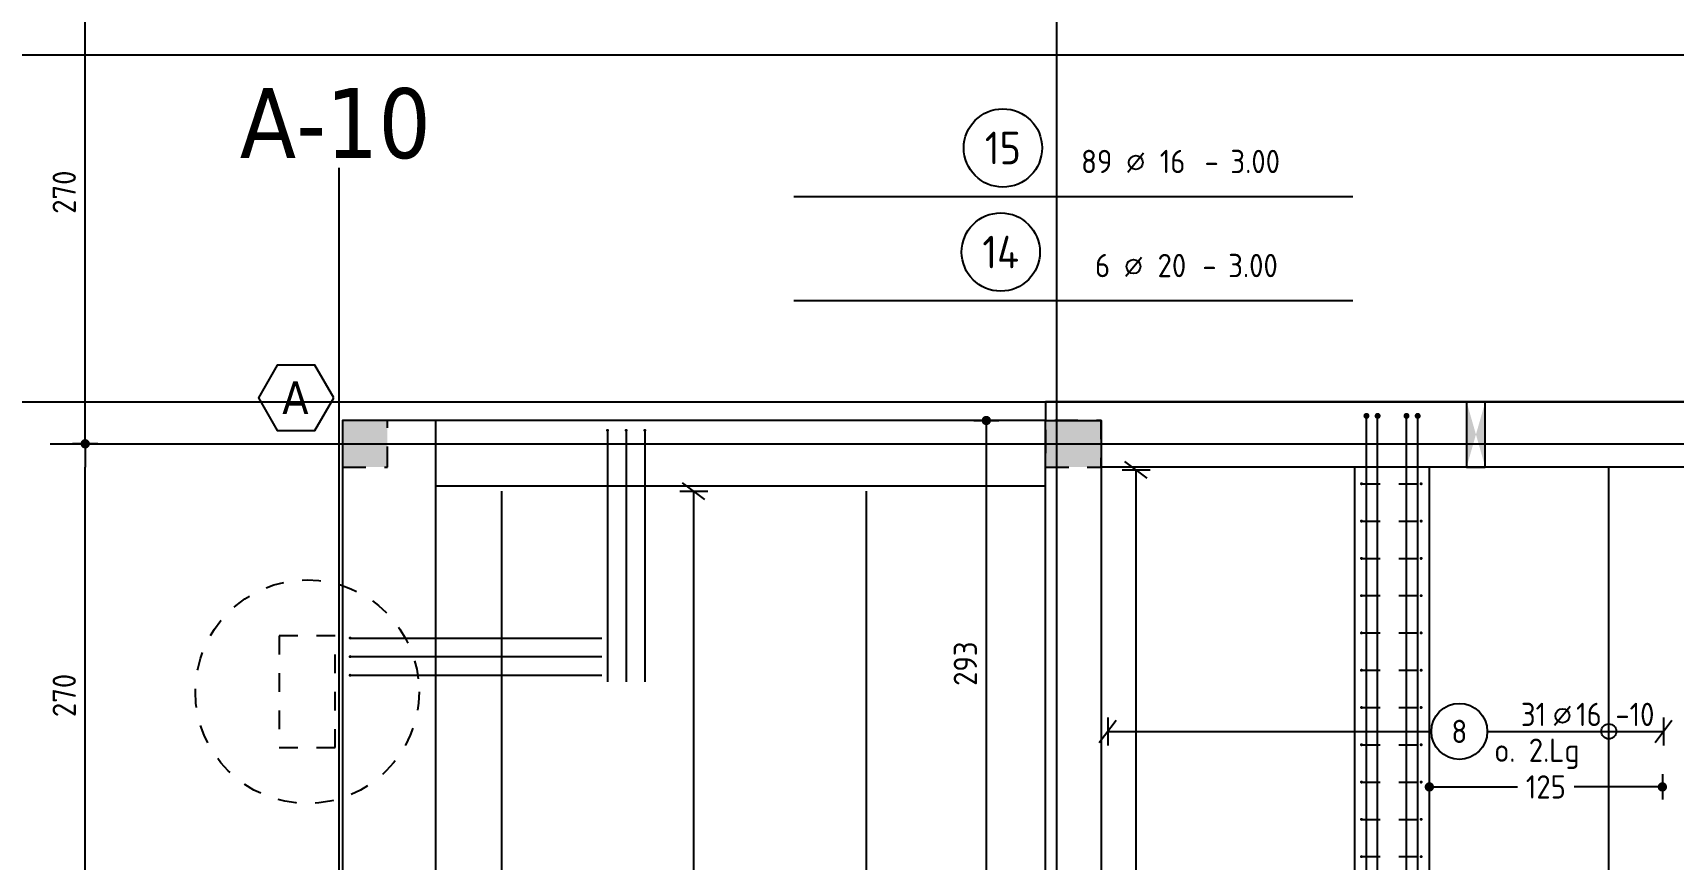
# Model space of a CAD drawing. Extents: x -7 to 291, y 0 to 252.
# Drawn here: x 118.1 to 126.9, y 207.81 to 212.24 of the extents above; entities that cross this region are included whole.
import ezdxf
from ezdxf.enums import TextEntityAlignment as Align

# ---------------------------------------------------------------- set-up
doc = ezdxf.new("R2010")
doc.units = 0
doc.header["$LTSCALE"] = 0.5
doc.header["$MEASUREMENT"] = 0
doc.header["$PDMODE"] = 2
for name, pattern in [('AUSGEZOGEN', [1000.01, 1000, 0.01]), ('DOT', [0.175, 0.05, -0.125]), ('HIDDEN', [0.375, 0.25, -0.125]), ('HIDDEN2', [0.187, 0.125, -0.062])]:
    doc.linetypes.add(name, pattern=pattern)
doc.layers.get('0').update_dxf_attribs({"linetype": 'CONTINUOUS'})
doc.layers.get('Defpoints').update_dxf_attribs({"linetype": 'CONTINUOUS'})
for name, color, linetype in [('0_H10', 13, 'CONTINUOUS'), ('ACHSEN', 7, 'CONTINUOUS'), ('BET-ANS', 7, 'CONTINUOUS'), ('BETON', 7, 'CONTINUOUS'), ('BETON-EG', 7, 'CONTINUOUS'), ('HILFE', 7, 'CONTINUOUS'), ('MASSE', 7, 'CONTINUOUS'), ('RND', 7, 'CONTINUOUS'), ('Teil 2', 7, 'CONTINUOUS'), ('TEXT', 7, 'CONTINUOUS'), ('WD', 7, 'CONTINUOUS')]:
    doc.layers.add(name, color=color, linetype=linetype)
doc.layers.add('ANSICHTSFENSTER', color=7, linetype='CONTINUOUS', plot=False)
doc.styles.add('HELV', font='tahoma.ttf')
doc.styles.add('TXT', font='isocp.shx')
doc.dimstyles.new('DOT_I', dxfattribs={"dimscale": 0.5, "dimtxt": 0.25, "dimasz": 0.25, "dimexe": 0.1, "dimexo": 0.3, "dimgap": 0.1, "dimtad": 1, "dimdec": 3, "dimzin": 3, "dimtxsty": 'TXT', "dimblk": 'DOT', "dimblk1": 'DOT', "dimblk2": 'DOT', "dimsah": 1, "dimcen": 0.1, "dimse1": 1, "dimse2": 1, "dimazin": 0, "dimtfac": 1, "dimtdec": 4, "dimtix": 1, "dimtmove": 2, "dimatfit": 3, "dimldrblk": 'DOT', "dimfxl": 0.7, "dimfxlon": 1, "dimtvp": 1, "dimtolj": 1, "dimtzin": 0, "dimarcsym": 0})

# ---------------------------------------------------------------- blocks, each defined once
blk = doc.blocks.new('Beton UG')
at = {"color": 0, "linetype": 'ByBlock'}
blk.add_lwpolyline([(-3.66, -3.105), (-3.66, -2.805), (-0.06, -2.805), (-0.06, 0.125), (0.24, 0.125), (0.24, -6.66), (-3.66, -6.66), (-3.66, -6.36), (-0.06, -6.36), (-0.06, -3.105)], close=True, dxfattribs=at)
blk = doc.blocks.new('WD01')
at = {"color": 0, "linetype": 'ByBlock'}
blk.add_lwpolyline([(-4, -19.025), (-4, -18.675), (-4.1, -18.675), (-4.1, -19.025)], close=True, dxfattribs=at)
at = {"layer": 'WD', "color": 15, "linetype": 'AUSGEZOGEN'}
blk.add_solid([(-4, -18.675), (-4, -19.025), (-4.1, -19.025), (-4.1, -18.675)], dxfattribs=at)
blk = doc.blocks.new('DOT')
at = {"color": 0, "linetype": 'ByBlock'}
for p, q in [((0, 0), (-1, 0)), ((0, 0.54), (0, -0.54))]:
    blk.add_line(p, q, dxfattribs=at)
at = {"color": 0, "linetype": 'ByBlock', "const_width": 0.2}
blk.add_lwpolyline([(-0.1, 0, 1), (0.1, 0, 1)], format="xyb", close=True, dxfattribs=at)
blk = doc.blocks.new('*D103')
at = {"layer": 'Defpoints', "color": 0, "linetype": 'AUSGEZOGEN', "transparency": 16777216}
for p in [(123.2142, 210.162), (123.2142, 207.232), (123.2142, 207.232)]:
    blk.add_point(p, dxfattribs=at)
at = {"layer": 'Teil 2', "color": 0, "linetype": 'AUSGEZOGEN', "lineweight": -2, "transparency": 16777216}
blk.add_line((123.2142, 210.037), (123.2142, 207.357), dxfattribs=at)
at = {"layer": 'Teil 2', "color": 0, "linetype": 'AUSGEZOGEN', "lineweight": -2, "transparency": 16777216, "xscale": 0.125, "yscale": 0.125, "zscale": 0.125}
for p, rotation in [((123.2142, 210.162), 90), ((123.2142, 207.232), 270)]:
    blk.add_blockref('DOT', p, dxfattribs=dict(at, rotation=rotation))
at = {"layer": 'Teil 2', "color": 0, "linetype": 'AUSGEZOGEN', "transparency": 16777216, "insert": (123.1016, 208.8575), "char_height": 0.125, "attachment_point": 5, "rotation": 90, "style": 'TXT'}
blk.add_mtext('\\A1;293', dxfattribs=at)
blk = doc.blocks.new('Beton EG')
at = {"color": 0, "linetype": 'ByBlock', "flags": 128}
for points in [[(-3.77, 16.2), (-3.53, 16.2), (-3.53, 16.45), (-3.77, 16.45)], [(0, 16.2), (0.3, 16.2), (0.3, 16.45), (0, 16.45)]]:
    blk.add_lwpolyline(points, close=True, dxfattribs=at)
blk = doc.blocks.new('*D81')
at = {"layer": 'Defpoints', "color": 0, "linetype": 'AUSGEZOGEN', "transparency": 16777216}
for p in [(-5.2113, -24.3), (-5.2113, -24.3), (-5.2113, -27)]:
    blk.add_point(p, dxfattribs=at)
at = {"layer": 'MASSE', "color": 0, "linetype": 'AUSGEZOGEN', "lineweight": -2, "transparency": 16777216}
blk.add_line((-5.2113, -26.875), (-5.2113, -24.425), dxfattribs=at)
at = {"layer": 'MASSE', "color": 0, "linetype": 'AUSGEZOGEN', "lineweight": -2, "transparency": 16777216, "xscale": 0.125, "yscale": 0.125, "zscale": 0.125}
for p, rotation in [((-5.2113, -24.3), 89.99999999999999), ((-5.2113, -27), 270)]:
    blk.add_blockref('DOT', p, dxfattribs=dict(at, rotation=rotation))
at = {"layer": 'MASSE', "color": 0, "linetype": 'AUSGEZOGEN', "transparency": 16777216, "insert": (-5.3238, -25.65), "char_height": 0.125, "attachment_point": 5, "rotation": 90, "style": 'TXT'}
blk.add_mtext('\\A1;270', dxfattribs=at)
blk = doc.blocks.new('*D82')
at = {"layer": 'Defpoints', "color": 0, "linetype": 'AUSGEZOGEN', "transparency": 16777216}
for p in [(-5.2113, -21.6), (-5.2113, -21.6), (-5.2113, -24.3)]:
    blk.add_point(p, dxfattribs=at)
at = {"layer": 'MASSE', "color": 0, "linetype": 'AUSGEZOGEN', "lineweight": -2, "transparency": 16777216}
blk.add_line((-5.2113, -24.175), (-5.2113, -21.725), dxfattribs=at)
at = {"layer": 'MASSE', "color": 0, "linetype": 'AUSGEZOGEN', "lineweight": -2, "transparency": 16777216, "xscale": 0.125, "yscale": 0.125, "zscale": 0.125}
for p, rotation in [((-5.2113, -21.6), 89.99999999999999), ((-5.2113, -24.3), 270)]:
    blk.add_blockref('DOT', p, dxfattribs=dict(at, rotation=rotation))
at = {"layer": 'MASSE', "color": 0, "linetype": 'AUSGEZOGEN', "transparency": 16777216, "insert": (-5.3238, -22.95), "char_height": 0.125, "attachment_point": 5, "rotation": 90, "style": 'TXT'}
blk.add_mtext('\\A1;270', dxfattribs=at)
blk = doc.blocks.new('143791')
at = {"layer": 'RND', "color": 3, "linetype": 'AUSGEZOGEN', "const_width": 0.008}
for points in [[(-0.368, 15.8604, 1), (-0.36, 15.8604, 1)], [(-0.048, 15.8604, 1), (-0.04, 15.8604, 1)], [(-0.368, 15.6604, 1), (-0.36, 15.6604, 1)], [(-0.048, 15.6604, 1), (-0.04, 15.6604, 1)], [(-0.368, 15.4604, 1), (-0.36, 15.4604, 1)], [(-0.048, 15.4604, 1), (-0.04, 15.4604, 1)], [(-0.368, 15.2604, 1), (-0.36, 15.2604, 1)], [(-0.048, 15.2604, 1), (-0.04, 15.2604, 1)], [(-0.368, 15.0604, 1), (-0.36, 15.0604, 1)], [(-0.048, 15.0604, 1), (-0.04, 15.0604, 1)], [(-0.368, 14.8604, 1), (-0.36, 14.8604, 1)], [(-0.048, 14.8604, 1), (-0.04, 14.8604, 1)], [(-0.368, 14.6604, 1), (-0.36, 14.6604, 1)], [(-0.048, 14.6604, 1), (-0.04, 14.6604, 1)], [(-0.368, 14.4604, 1), (-0.36, 14.4604, 1)], [(-0.048, 14.4604, 1), (-0.04, 14.4604, 1)], [(-0.368, 14.2604, 1), (-0.36, 14.2604, 1)], [(-0.048, 14.2604, 1), (-0.04, 14.2604, 1)], [(-0.368, 14.0604, 1), (-0.36, 14.0604, 1)], [(-0.048, 14.0604, 1), (-0.04, 14.0604, 1)], [(-0.368, 13.8604, 1), (-0.36, 13.8604, 1)], [(-0.048, 13.8604, 1), (-0.04, 13.8604, 1)]]:
    blk.add_lwpolyline(points, format="xyb", close=True, dxfattribs=at)
at = {"layer": 'RND', "color": 3, "linetype": 'HIDDEN2'}
for points in [[(-0.364, 15.8604), (-0.044, 15.8604)], [(-0.364, 15.6604), (-0.044, 15.6604)], [(-0.364, 15.4604), (-0.044, 15.4604)], [(-0.364, 15.2604), (-0.044, 15.2604)], [(-0.364, 15.0604), (-0.044, 15.0604)], [(-0.364, 14.8604), (-0.044, 14.8604)], [(-0.364, 14.6604), (-0.044, 14.6604)], [(-0.364, 14.4604), (-0.044, 14.4604)], [(-0.364, 14.2604), (-0.044, 14.2604)], [(-0.364, 14.0604), (-0.044, 14.0604)], [(-0.364, 13.8604), (-0.044, 13.8604)]]:
    blk.add_lwpolyline(points, dxfattribs=at)
blk = doc.blocks.new('RND_AUSZ')
at = {"layer": 'RND', "color": 7, "linetype": 'Continuous'}
blk.add_line((1.341, 0.262), (1.509, 0.466), dxfattribs=at)
at = {"layer": 'RND', "color": 1, "linetype": 'Continuous'}
blk.add_circle((0, 0.52), 0.42, dxfattribs=at)
at = {"layer": 'RND', "color": 7, "linetype": 'Continuous'}
blk.add_circle((1.425, 0.364), 0.075, dxfattribs=at)
at = {"layer": 'RND', "color": 7, "linetype": 'Continuous', "style": 'TXT'}
blk.add_text('-', height=0.25, dxfattribs=at).set_placement((2.163, 0.25))
at = {"layer": 'RND', "color": 1, "linetype": 'Continuous', "style": 'TXT'}
blk.add_attdef('POS', text='', height=0.35, dxfattribs=at).set_placement((0, 0.52), align=Align.MIDDLE)
at = {"layer": 'RND', "color": 7, "linetype": 'Continuous', "style": 'TXT'}
for tag, p in [('WIEOFT', (-0.536, 0.25)), ('STK', (1.174, 0.25))]:
    blk.add_attdef(tag, text='', height=0.25, dxfattribs=at).set_placement(p, align=Align.RIGHT)
for tag, p in [('DS', (1.683, 0.25)), ('LANG', (2.441, 0.25)), ('TEXT', (3.669, 0.25))]:
    blk.add_attdef(tag, p, '', height=0.25, dxfattribs=at)
blk = doc.blocks.new('lei_gre')
at = {"layer": 'RND', "color": 7, "linetype": 'Continuous'}
for p, q in [((-0.09, -0.12), (0.09, 0.12)), ((0, 0.15), (0, -0.15))]:
    blk.add_line(p, q, dxfattribs=at)
blk = doc.blocks.new('RND_LEI')
at = {"layer": 'RND', "color": 7, "linetype": 'Continuous'}
blk.add_line((1.022, 0.066), (1.19, 0.27), dxfattribs=at)
for centre, radius in [((0, 0), 0.3), ((1.106, 0.168), 0.075)]:
    blk.add_circle(centre, radius, dxfattribs=at)
at = {"layer": 'RND', "color": 7, "linetype": 'Continuous', "style": 'TXT'}
blk.add_attdef('ANZ', text='', height=0.25, dxfattribs=at).set_placement((0.931, 0.057), align=Align.RIGHT)
for tag, p in [('DUM', (1.253, 0.057)), ('ABSTD', (1.674, 0.057)), ('POSTXT', (0.374, -0.327))]:
    blk.add_attdef(tag, p, '', height=0.25, dxfattribs=at)
blk.add_attdef('POSL', text='', height=0.25, dxfattribs=at).set_placement((0, 0), align=Align.MIDDLE)
blk = doc.blocks.new('*D176')
at = {"layer": 'Defpoints', "color": 0, "linetype": 'AUSGEZOGEN', "transparency": 16777216}
for p in [(125.591, 208.1964), (125.591, 208.1964), (126.841, 208.1964)]:
    blk.add_point(p, dxfattribs=at)
at = {"layer": 'MASSE', "color": 0, "linetype": 'AUSGEZOGEN', "lineweight": -2, "transparency": 16777216}
for p, q in [((125.716, 208.1964), (126.0634, 208.1964)), ((126.716, 208.1964), (126.3686, 208.1964))]:
    blk.add_line(p, q, dxfattribs=at)
at = {"layer": 'MASSE', "color": 0, "linetype": 'AUSGEZOGEN', "lineweight": -2, "transparency": 16777216, "xscale": 0.125, "yscale": 0.125, "zscale": 0.125, "rotation": 180}
blk.add_blockref('DOT', (125.591, 208.1964), dxfattribs=at)
at = {"layer": 'MASSE', "color": 0, "linetype": 'AUSGEZOGEN', "lineweight": -2, "transparency": 16777216, "xscale": 0.125, "yscale": 0.125, "zscale": 0.125}
blk.add_blockref('DOT', (126.841, 208.1964), dxfattribs=at)
at = {"layer": 'MASSE', "color": 0, "linetype": 'AUSGEZOGEN', "transparency": 16777216, "insert": (126.216, 208.1964), "char_height": 0.125, "attachment_point": 5, "style": 'TXT'}
blk.add_mtext('\\A1;125', dxfattribs=at)
blk = doc.blocks.new('Achsen Gründung')
at = {"color": 0, "linetype": 'ByBlock', "lineweight": -2}
for p, q in [((0, 4.4448), (0, -67.0657)), ((-5.4, -24.3), (29.4933, -24.3))]:
    blk.add_line(p, q, dxfattribs=at)
at = {"layer": 'MASSE', "color": 7, "linetype": 'AUSGEZOGEN'}
for base, p1, p2, picture, middle in [((-5.2113, -21.6), (-5.2113, -24.3), (-5.2113, -21.6), '*D82', (-5.3238, -22.95)), ((-5.2113, -24.3), (-5.2113, -27), (-5.2113, -24.3), '*D81', (-5.3238, -25.65))]:
    dim = blk.add_linear_dim(base=base, p1=p1, p2=p2, angle=90, dimstyle='DOT_I', override={"dimdec": 0, "dimlfac": 100}, dxfattribs=at)
    dim.commit()
    dim.dimension.update_dxf_attribs({"geometry": picture, "text_midpoint": middle})

msp = doc.modelspace()

# ---------------------------------------------------------------- hatches: boundary and pattern name
at = {"layer": '0_H10', "linetype": 'AUSGEZOGEN'}
h = msp.add_hatch(color=256, dxfattribs=at)
h.paths.add_polyline_path([(136.261, 202.062), (137.311, 202.062), (137.311, 201.812), (136.261, 201.812)])
h.paths.add_polyline_path([(136.261, 199.362), (137.311, 199.362), (137.311, 199.112), (136.261, 199.112)])
h.paths.add_polyline_path([(140.566, 201.812), (140.816, 201.812), (140.816, 204.762), (140.566, 204.762)])
h.paths.add_polyline_path([(132.466, 204.512), (138.891, 204.512), (138.891, 204.762), (132.466, 204.762)])
h.paths.add_polyline_path([(140.566, 196.412), (140.816, 196.412), (140.816, 199.362), (140.566, 199.362)])
h.paths.add_polyline_path([(123.531, 196.237), (123.831, 196.237), (123.831, 201.087), (123.531, 201.087)])
h.paths.add_polyline_path([(119.931, 203.377), (123.831, 203.377), (123.831, 207.462), (123.531, 207.462), (123.531, 207.182), (122.621, 207.182), (122.621, 206.932), (123.531, 206.932), (123.531, 203.627), (119.931, 203.627)])
h.paths.add_polyline_path([(129.766, 193.712), (130.016, 193.712), (130.016, 193.962), (129.766, 193.962)])
h.paths.add_polyline_path([(123.531, 193.687), (123.831, 193.687), (123.831, 194.437), (123.531, 194.437)])
h.paths.add_polyline_path([(148.166, 207.462), (146.011, 207.462), (146.011, 207.212), (148.166, 207.212)], flags=17)
h.paths.add_polyline_path([(143.516, 205.662), (143.516, 207.212), (144.876, 207.212), (144.876, 207.462), (143.266, 207.462), (143.266, 205.662)], flags=17)
h.paths.add_polyline_path([(149.441, 199.882), (149.441, 193.962), (146.866, 193.962), (146.866, 195.912), (144.566, 195.912), (144.566, 195.247), (144.816, 195.247), (144.816, 195.662), (146.616, 195.662), (146.616, 193.962), (144.816, 193.962), (144.816, 194.147), (144.566, 194.147), (144.566, 193.962), (143.516, 193.962), (143.516, 194.147), (143.266, 194.147), (143.266, 193.962), (142.491, 193.962), (142.491, 193.712), (149.691, 193.712), (149.691, 199.882)])
h.paths.add_polyline_path([(149.691, 200.932), (149.691, 203.392), (149.441, 203.392), (149.441, 200.932)])
h.paths.add_polyline_path([(149.691, 204.442), (149.691, 207.462), (149.301, 207.462), (149.301, 207.212), (149.441, 207.212), (149.441, 204.762), (143.266, 204.762), (143.266, 204.412), (143.516, 204.412), (143.516, 204.512), (149.441, 204.512), (149.441, 204.442)])
h.paths.add_polyline_path([(151.586, 196.387), (151.836, 196.387), (151.836, 204.787), (151.586, 204.787)])
h.paths.add_polyline_path([(143.516, 200.882), (143.266, 200.882), (143.266, 203.402), (143.516, 203.402)])
h.paths.add_polyline_path([(129.766, 207.212), (130.016, 207.212), (130.016, 207.462), (129.766, 207.462)])
h.paths.add_polyline_path([(143.516, 197.497), (143.266, 197.497), (143.266, 199.872), (143.516, 199.872)], flags=17)
h.paths.add_polyline_path([(129.766, 196.412), (130.016, 196.412), (130.016, 196.662), (129.766, 196.662)])
h.paths.add_polyline_path([(125.266, 196.412), (125.516, 196.412), (125.516, 196.662), (125.266, 196.662)])
h.paths.add_polyline_path([(125.266, 204.512), (125.516, 204.512), (125.516, 204.762), (125.266, 204.762)])
h.paths.add_polyline_path([(129.766, 204.512), (130.016, 204.512), (130.016, 204.762), (129.766, 204.762)])
h.paths.add_polyline_path([(132.466, 196.412), (138.116, 196.412), (138.116, 196.662), (132.466, 196.662)])
h.paths.add_polyline_path([(125.266, 207.212), (125.516, 207.212), (125.516, 207.462), (125.266, 207.462)])
h.paths.add_polyline_path([(123.531, 209.912), (123.831, 209.912), (123.831, 210.162), (123.531, 210.162)])
h.paths.add_polyline_path([(129.766, 209.912), (130.016, 209.912), (130.016, 210.162), (129.766, 210.162)])
h.paths.add_polyline_path([(132.466, 209.912), (132.716, 209.912), (132.716, 210.162), (132.466, 210.162)])
h.paths.add_polyline_path([(140.566, 209.912), (140.816, 209.912), (140.816, 210.162), (140.566, 210.162)])
h.paths.add_polyline_path([(142.491, 209.912), (146.076, 209.912), (146.076, 210.162), (142.491, 210.162)])
h.paths.add_polyline_path([(147.211, 209.912), (149.691, 209.912), (149.691, 210.162), (147.211, 210.162)])
h.paths.add_polyline_path([(132.466, 193.712), (132.716, 193.712), (132.716, 193.962), (132.466, 193.962)])
h.paths.add_polyline_path([(140.566, 193.712), (140.816, 193.712), (140.816, 193.962), (140.566, 193.962)])
h.paths.add_polyline_path([(135.166, 193.712), (135.416, 193.712), (135.416, 193.962), (135.166, 193.962)])
h.paths.add_polyline_path([(137.866, 193.712), (138.116, 193.712), (138.116, 193.962), (137.866, 193.962)])
h.paths.add_polyline_path([(135.166, 209.912), (135.416, 209.912), (135.416, 210.162), (135.166, 210.162)])
h.paths.add_polyline_path([(137.866, 209.912), (138.116, 209.912), (138.116, 210.162), (137.866, 210.162)])
h.paths.add_polyline_path([(140.566, 207.212), (140.816, 207.212), (140.816, 207.462), (140.566, 207.462)])
h.paths.add_polyline_path([(132.466, 207.212), (132.716, 207.212), (132.716, 207.462), (132.466, 207.462)])
h.paths.add_polyline_path([(119.931, 206.932), (120.766, 206.932), (120.766, 207.182), (119.931, 207.182)], flags=17)
h.paths.add_polyline_path([(119.761, 209.912), (120.001, 209.912), (120.001, 210.162), (119.761, 210.162)])
h.paths.add_polyline_path([(119.761, 207.252), (120.001, 207.252), (120.001, 207.542), (119.761, 207.542)])

# ---------------------------------------------------------------- linework, layer by layer
at = {"layer": 'ACHSEN', "color": 140, "linetype": 'AUSGEZOGEN'}
msp.add_line((119.741, 211.5185), (119.741, 190.4437), dxfattribs=at)
at = {"layer": 'ANSICHTSFENSTER', "color": 2, "linetype": 'AUSGEZOGEN'}
msp.add_lwpolyline([(110.622, 190.75), (157.0199, 190.75), (157.0199, 212.1221), (110.622, 212.1221)], close=True, dxfattribs=at)
at = {"layer": 'BET-ANS'}
for p, q in [((125.191, 193.962), (125.191, 209.912)), ((125.591, 193.962), (125.591, 209.912))]:
    msp.add_line(p, q, dxfattribs=at)
at = {"layer": 'BET-ANS', "color": 7, "linetype": 'AUSGEZOGEN'}
for p, q in [((120.261, 207.232), (120.261, 209.812)), ((120.261, 209.812), (123.531, 209.812))]:
    msp.add_line(p, q, dxfattribs=at)
for points in [[(130.011, 228.817), (130.011, 209.912), (123.831, 209.912)], [(129.661, 210.262), (123.531, 210.262), (123.531, 210.162), (119.761, 210.162), (119.761, 207.252), (119.931, 207.252), (119.931, 201.087), (123.531, 201.087), (123.531, 193.612), (132.366, 193.612)]]:
    msp.add_lwpolyline(points, dxfattribs=at)
at = {"layer": 'BETON', "color": 7, "linetype": 'DOT'}
msp.add_lwpolyline([(119.721, 208.407), (119.721, 209.007), (119.421, 209.007), (119.421, 208.407)], close=True, dxfattribs=at)
msp.add_circle((119.571, 208.707), 0.6, dxfattribs=at)
at = {"layer": 'HILFE', "color": 254, "linetype": 'AUSGEZOGEN', "true_color": 0xd7ebd2}
msp.add_xline((25.8724, 210.262), (1, 0), dxfattribs=at)
at = {"layer": 'RND', "color": 7, "linetype": 'AUSGEZOGEN'}
for p, q in [((124.0175, 201.9028), (124.0175, 209.8973)), ((121.6446, 204.5065), (121.6446, 209.7835)), ((123.8654, 208.4943), (125.6019, 208.4943)), ((125.9019, 208.4943), (126.8473, 208.4943))]:
    msp.add_line(p, q, dxfattribs=at)
at = {"layer": 'RND', "color": 1, "linetype": 'AUSGEZOGEN'}
for points in [[(122.181, 211.3643), (125.181, 211.3643)], [(122.181, 210.806), (125.181, 210.806)], [(125.2536, 203.187), (125.2536, 210.187)], [(125.3136, 203.187), (125.3136, 210.187)], [(125.4684, 203.187), (125.4684, 210.187)], [(125.5284, 203.187), (125.5284, 210.187)], [(126.5538, 203.162), (126.5538, 209.912)], [(120.6142, 201.0835), (120.6142, 209.7835)], [(122.5706, 201.0835), (122.5706, 209.7835)]]:
    msp.add_lwpolyline(points, dxfattribs=at)
at = {"layer": 'RND', "color": 7, "linetype": 'AUSGEZOGEN', "const_width": 0.016}
for points in [[(125.2456, 210.187, 1), (125.2616, 210.187, 1)], [(125.3056, 210.187, 1), (125.3216, 210.187, 1)], [(125.4764, 210.187, -1), (125.4604, 210.187, -1)], [(125.5364, 210.187, -1), (125.5204, 210.187, -1)]]:
    msp.add_lwpolyline(points, format="xyb", close=True, dxfattribs=at)
at = {"layer": 'RND', "color": 3, "linetype": 'AUSGEZOGEN', "const_width": 0.008}
for points in [[(121.178, 210.1094, -1), (121.186, 210.1094, -1)], [(121.278, 210.1094, -1), (121.286, 210.1094, -1)], [(121.378, 210.1094, -1), (121.386, 210.1094, -1)], [(119.801, 208.9992, 1), (119.801, 208.9912, 1)], [(119.801, 208.8992, 1), (119.801, 208.8912, 1)], [(119.801, 208.7992, 1), (119.801, 208.7912, 1)]]:
    msp.add_lwpolyline(points, format="xyb", close=True, dxfattribs=at)
at = {"layer": 'RND', "color": 3, "linetype": 'AUSGEZOGEN'}
for points in [[(121.182, 210.1094), (121.182, 208.7594)], [(121.282, 210.1094), (121.282, 208.7594)], [(121.382, 210.1094), (121.382, 208.7594)], [(119.801, 208.9952), (121.151, 208.9952)], [(119.801, 208.8952), (121.151, 208.8952)], [(119.801, 208.7952), (121.151, 208.7952)]]:
    msp.add_lwpolyline(points, dxfattribs=at)
at = {"layer": 'RND', "color": 7, "linetype": 'AUSGEZOGEN'}
msp.add_circle((126.5538, 208.4943), 0.04, dxfattribs=at)
at = {"layer": 'Teil 2', "color": 7, "linetype": 'AUSGEZOGEN'}
msp.add_line((120.261, 207.232), (120.261, 210.162), dxfattribs=at)
at = {"layer": 'TEXT', "color": 1, "linetype": 'AUSGEZOGEN'}
msp.add_lwpolyline([(119.7129, 210.2841), (119.6118, 210.4591), (119.4097, 210.4591), (119.3087, 210.2841), (119.4097, 210.1091), (119.6118, 210.1091)], close=True, dxfattribs=at)

# ---------------------------------------------------------------- block references
at = {"layer": 'ACHSEN', "color": 140, "linetype": 'AUSGEZOGEN'}
msp.add_blockref('Achsen Gründung', (123.591, 234.337), dxfattribs=at)
at = {"layer": 'BETON', "color": 6, "linetype": 'AUSGEZOGEN'}
msp.add_blockref('Beton UG', (123.591, 210.037), dxfattribs=at)
at = {"layer": 'BETON-EG', "color": 7, "linetype": 'HIDDEN'}
msp.add_blockref('Beton EG', (123.531, 193.712), dxfattribs=at)
at = {"layer": 'RND', "color": 40, "linetype": 'AUSGEZOGEN', "xscale": 0.5, "yscale": 0.5, "zscale": 0.5}
msp.add_blockref('RND_AUSZ', (123.3033, 211.3643), dxfattribs=at).add_auto_attribs({'POS': '15', 'STK': '89', 'DS': '16', 'LANG': '3.00'})
at = {"layer": 'RND', "color": 1, "linetype": 'AUSGEZOGEN', "xscale": 0.5, "yscale": 0.5, "zscale": 0.5}
msp.add_blockref('RND_AUSZ', (123.2915, 210.806), dxfattribs=at).add_auto_attribs({'POS': '14', 'STK': '6', 'DS': '20', 'LANG': '3.00'})
at = {"layer": 'RND', "color": 7, "linetype": 'AUSGEZOGEN', "xscale": 0.5, "yscale": 0.5, "zscale": 0.5, "rotation": 90}
for p in [(124.0175, 209.8973), (121.6446, 209.7835)]:
    msp.add_blockref('lei_gre', p, dxfattribs=at)
at = {"layer": 'RND', "color": 7, "linetype": 'AUSGEZOGEN'}
msp.add_blockref('143791', (125.591, 193.962), dxfattribs=at)
at = {"layer": 'RND', "color": 7, "linetype": 'AUSGEZOGEN', "xscale": 0.5, "yscale": 0.5, "zscale": 0.5}
msp.add_blockref('RND_LEI', (125.7519, 208.4943), dxfattribs=at).add_auto_attribs({'POSL': '8', 'DUM': '16', 'ANZ': '31', 'ABSTD': '-10', 'POSTXT': 'o. 2.Lg'})
for p in [(123.8654, 208.4943), (126.8473, 208.4943)]:
    msp.add_blockref('lei_gre', p, dxfattribs=at)
at = {"layer": 'WD', "color": 0, "linetype": 'ByBlock'}
msp.add_blockref('WD01', (129.891, 228.937), dxfattribs=at)

# ---------------------------------------------------------------- texts
at = {"layer": 'ACHSEN', "color": 6, "linetype": 'AUSGEZOGEN', "style": 'HELV'}
msp.add_text('A-10', height=0.375, dxfattribs=at).set_placement((119.209, 211.5701))
at = {"layer": 'TEXT', "color": 1, "linetype": 'AUSGEZOGEN', "style": 'HELV'}
msp.add_text('A', height=0.175, dxfattribs=at).set_placement((119.4369, 210.1972))

# ---------------------------------------------------------------- dimensions: what is measured, and where the dimension line sits
at = {"layer": 'MASSE', "color": 7, "linetype": 'AUSGEZOGEN'}
dim = msp.add_linear_dim(base=(125.591, 208.1964), p1=(126.841, 208.1964), p2=(125.591, 208.1964), dimstyle='DOT_I', override={"dimdec": 0, "dimlfac": 100}, dxfattribs=at)
dim.commit()
dim.dimension.update_dxf_attribs({"geometry": '*D176', "text_midpoint": (126.216, 208.1964), "dimtype": 160})
at = {"layer": 'Teil 2', "color": 7, "linetype": 'AUSGEZOGEN'}
dim = msp.add_linear_dim(base=(123.2142, 207.232), p1=(123.2142, 210.162), p2=(123.2142, 207.232), angle=90, dimstyle='DOT_I', override={"dimdec": 0, "dimlfac": 100}, dxfattribs=at)
dim.commit()
dim.dimension.update_dxf_attribs({"geometry": '*D103', "text_midpoint": (123.1016, 208.8575), "dimtype": 160})

doc.saveas('drawing.dxf')
